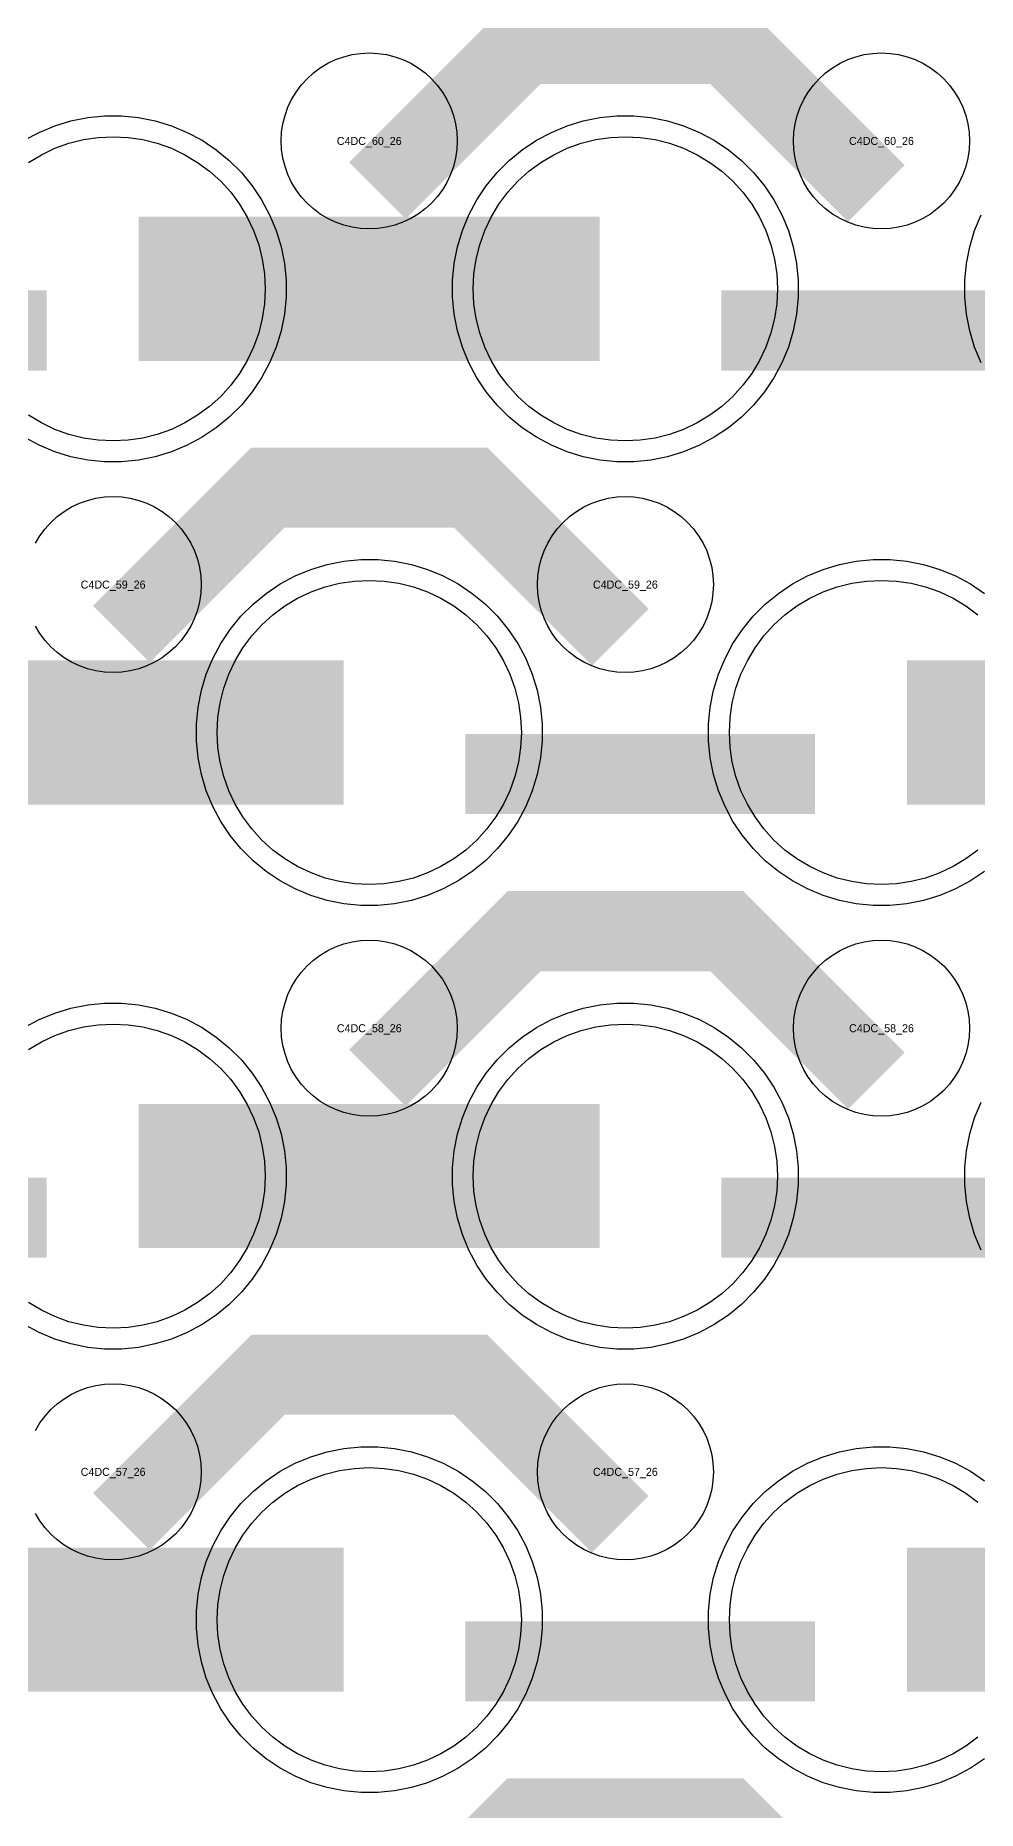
# Model space of a CAD drawing. Extents: x -11880 to 11880, y -14992 to 14992.
# Drawn here: x -3704 to -3410, y -7001 to -6447 of the extents above; entities that cross this region are included whole.
import ezdxf
from ezdxf.enums import TextEntityAlignment as Align

# ---------------------------------------------------------------- set-up
doc = ezdxf.new("R2010")
doc.units = 0
doc.header["$MEASUREMENT"] = 0
for name, color, linetype in [('GDS_775_DT_237', 138, 'CONTINUOUS'), ('RDL1_FS', 34, 'CONTINUOUS'), ('RDL_BS', 160, 'CONTINUOUS')]:
    doc.layers.add(name, color=color, linetype=linetype)

msp = doc.modelspace()

# ---------------------------------------------------------------- linework, layer by layer
at = {"layer": 'RDL1_FS', "color": 240, "true_color": 0xed1f24}
for points in [[(-3706.395, -6486.218), (-3702.395, -6483.82), (-3698.181, -6481.828), (-3693.791, -6480.256), (-3689.268, -6479.124), (-3684.657, -6478.44), (-3680, -6478.211), (-3675.343, -6478.44), (-3670.732, -6479.124), (-3666.209, -6480.256), (-3661.819, -6481.828), (-3657.605, -6483.82), (-3653.605, -6486.218), (-3649.86, -6488.996), (-3646.406, -6492.126), (-3643.276, -6495.58), (-3640.498, -6499.325), (-3638.1, -6503.325), (-3636.108, -6507.539), (-3634.536, -6511.929), (-3633.404, -6516.452), (-3632.72, -6521.063), (-3632.491, -6525.72), (-3632.72, -6530.377), (-3633.404, -6534.988), (-3634.536, -6539.511), (-3636.108, -6543.901), (-3638.1, -6548.115), (-3640.498, -6552.115), (-3643.276, -6555.86), (-3646.406, -6559.314), (-3649.86, -6562.444), (-3653.605, -6565.222), (-3657.605, -6567.62), (-3661.819, -6569.612), (-3666.209, -6571.184), (-3670.732, -6572.316), (-3675.343, -6573), (-3680, -6573.229), (-3684.657, -6573), (-3689.268, -6572.316), (-3693.791, -6571.184), (-3698.181, -6569.612), (-3702.395, -6567.62), (-3706.395, -6565.222)], [(-3409.86, -6701.009), (-3413.605, -6703.787), (-3417.605, -6706.185), (-3421.819, -6708.177), (-3426.209, -6709.749), (-3430.732, -6710.881), (-3435.343, -6711.565), (-3440, -6711.794), (-3444.657, -6711.565), (-3449.268, -6710.881), (-3453.791, -6709.749), (-3458.181, -6708.177), (-3462.395, -6706.185), (-3466.395, -6703.787), (-3470.14, -6701.009), (-3473.594, -6697.879), (-3476.724, -6694.425), (-3479.502, -6690.68), (-3481.9, -6686.68), (-3483.892, -6682.466), (-3485.464, -6678.076), (-3486.596, -6673.553), (-3487.28, -6668.942), (-3487.509, -6664.285), (-3487.28, -6659.628), (-3486.596, -6655.017), (-3485.464, -6650.494), (-3483.892, -6646.104), (-3481.9, -6641.89), (-3479.502, -6637.89), (-3476.724, -6634.145), (-3473.594, -6630.691), (-3470.14, -6627.561), (-3466.395, -6624.783), (-3462.395, -6622.385), (-3458.181, -6620.393), (-3453.791, -6618.821), (-3449.268, -6617.689), (-3444.657, -6617.005), (-3440, -6616.776), (-3435.343, -6617.005), (-3430.732, -6617.689), (-3426.209, -6618.821), (-3421.819, -6620.393), (-3417.605, -6622.385), (-3413.605, -6624.783), (-3409.86, -6627.561)]]:
    msp.add_lwpolyline(points, dxfattribs=at)
for points in [[(-3520, -6573.229), (-3524.657, -6573), (-3529.268, -6572.316), (-3533.791, -6571.184), (-3538.181, -6569.612), (-3542.395, -6567.62), (-3546.395, -6565.222), (-3550.14, -6562.444), (-3553.594, -6559.314), (-3556.724, -6555.86), (-3559.502, -6552.115), (-3561.9, -6548.115), (-3563.892, -6543.901), (-3565.464, -6539.511), (-3566.596, -6534.988), (-3567.28, -6530.377), (-3567.509, -6525.72), (-3567.28, -6521.063), (-3566.596, -6516.452), (-3565.464, -6511.929), (-3563.892, -6507.539), (-3561.9, -6503.325), (-3559.502, -6499.325), (-3556.724, -6495.58), (-3553.594, -6492.126), (-3550.14, -6488.996), (-3546.395, -6486.218), (-3542.395, -6483.82), (-3538.181, -6481.828), (-3533.791, -6480.256), (-3529.268, -6479.124), (-3524.657, -6478.44), (-3520, -6478.211), (-3515.343, -6478.44), (-3510.732, -6479.124), (-3506.209, -6480.256), (-3501.819, -6481.828), (-3497.605, -6483.82), (-3493.605, -6486.218), (-3489.86, -6488.996), (-3486.406, -6492.126), (-3483.276, -6495.58), (-3480.498, -6499.325), (-3478.1, -6503.325), (-3476.108, -6507.539), (-3474.536, -6511.929), (-3473.404, -6516.452), (-3472.72, -6521.063), (-3472.491, -6525.72), (-3472.72, -6530.377), (-3473.404, -6534.988), (-3474.536, -6539.511), (-3476.108, -6543.901), (-3478.1, -6548.115), (-3480.498, -6552.115), (-3483.276, -6555.86), (-3486.406, -6559.314), (-3489.86, -6562.444), (-3493.605, -6565.222), (-3497.605, -6567.62), (-3501.819, -6569.612), (-3506.209, -6571.184), (-3510.732, -6572.316), (-3515.343, -6573)], [(-3600, -6711.794), (-3604.657, -6711.565), (-3609.268, -6710.881), (-3613.791, -6709.749), (-3618.181, -6708.177), (-3622.395, -6706.185), (-3626.395, -6703.787), (-3630.14, -6701.009), (-3633.594, -6697.879), (-3636.724, -6694.425), (-3639.502, -6690.68), (-3641.9, -6686.68), (-3643.892, -6682.466), (-3645.464, -6678.076), (-3646.596, -6673.553), (-3647.28, -6668.942), (-3647.509, -6664.285), (-3647.28, -6659.628), (-3646.596, -6655.017), (-3645.464, -6650.494), (-3643.892, -6646.104), (-3641.9, -6641.89), (-3639.502, -6637.89), (-3636.724, -6634.145), (-3633.594, -6630.691), (-3630.14, -6627.561), (-3626.395, -6624.783), (-3622.395, -6622.385), (-3618.181, -6620.393), (-3613.791, -6618.821), (-3609.268, -6617.689), (-3604.657, -6617.005), (-3600, -6616.776), (-3595.343, -6617.005), (-3590.732, -6617.689), (-3586.209, -6618.821), (-3581.819, -6620.393), (-3577.605, -6622.385), (-3573.605, -6624.783), (-3569.86, -6627.561), (-3566.406, -6630.691), (-3563.276, -6634.145), (-3560.498, -6637.89), (-3558.1, -6641.89), (-3556.108, -6646.104), (-3554.536, -6650.494), (-3553.404, -6655.017), (-3552.72, -6659.628), (-3552.491, -6664.285), (-3552.72, -6668.942), (-3553.404, -6673.553), (-3554.536, -6678.076), (-3556.108, -6682.466), (-3558.1, -6686.68), (-3560.498, -6690.68), (-3563.276, -6694.425), (-3566.406, -6697.879), (-3569.86, -6701.009), (-3573.605, -6703.787), (-3577.605, -6706.185), (-3581.819, -6708.177), (-3586.209, -6709.749), (-3590.732, -6710.881), (-3595.343, -6711.565)]]:
    msp.add_lwpolyline(points, close=True, dxfattribs=at)
for points in [[(-3671.998, -6525.72, 45, 45, 0), (-3599.998, -6525.72, 45, 45, 0)], [(-3599.998, -6525.72, 45, 45, 0), (-3527.998, -6525.72, 45, 45, 0)], [(-3751.998, -6664.285, 45, 45, 0), (-3679.998, -6664.285, 45, 45, 0)], [(-3679.998, -6664.285, 45, 45, 0), (-3607.998, -6664.285, 45, 45, 0)], [(-3431.998, -6664.285, 45, 45, 0), (-3359.998, -6664.285, 45, 45, 0)]]:
    msp.add_lwpolyline(points, format="xyseb", dxfattribs=at)
at = {"layer": 'RDL1_FS'}
for points in [[(-3706.395, -6763.348), (-3702.395, -6760.95), (-3698.181, -6758.958), (-3693.791, -6757.386), (-3689.268, -6756.254), (-3684.657, -6755.57), (-3680, -6755.341), (-3675.343, -6755.57), (-3670.732, -6756.254), (-3666.209, -6757.386), (-3661.819, -6758.958), (-3657.605, -6760.95), (-3653.605, -6763.348), (-3649.86, -6766.126), (-3646.406, -6769.256), (-3643.276, -6772.71), (-3640.498, -6776.455), (-3638.1, -6780.455), (-3636.108, -6784.669), (-3634.536, -6789.059), (-3633.404, -6793.582), (-3632.72, -6798.193), (-3632.491, -6802.85), (-3632.72, -6807.507), (-3633.404, -6812.118), (-3634.536, -6816.641), (-3636.108, -6821.031), (-3638.1, -6825.245), (-3640.498, -6829.245), (-3643.276, -6832.99), (-3646.406, -6836.444), (-3649.86, -6839.574), (-3653.605, -6842.352), (-3657.605, -6844.75), (-3661.819, -6846.742), (-3666.209, -6848.314), (-3670.732, -6849.446), (-3675.343, -6850.13), (-3680, -6850.359), (-3684.657, -6850.13), (-3689.268, -6849.446), (-3693.791, -6848.314), (-3698.181, -6846.742), (-3702.395, -6844.75), (-3706.395, -6842.352)], [(-3409.86, -6978.134), (-3413.605, -6980.912), (-3417.605, -6983.31), (-3421.819, -6985.302), (-3426.209, -6986.874), (-3430.732, -6988.006), (-3435.343, -6988.69), (-3440, -6988.919), (-3444.657, -6988.69), (-3449.268, -6988.006), (-3453.791, -6986.874), (-3458.181, -6985.302), (-3462.395, -6983.31), (-3466.395, -6980.912), (-3470.14, -6978.134), (-3473.594, -6975.004), (-3476.724, -6971.55), (-3479.502, -6967.805), (-3481.9, -6963.805), (-3483.892, -6959.591), (-3485.464, -6955.201), (-3486.596, -6950.678), (-3487.28, -6946.067), (-3487.509, -6941.41), (-3487.28, -6936.753), (-3486.596, -6932.142), (-3485.464, -6927.619), (-3483.892, -6923.229), (-3481.9, -6919.015), (-3479.502, -6915.015), (-3476.724, -6911.27), (-3473.594, -6907.816), (-3470.14, -6904.686), (-3466.395, -6901.908), (-3462.395, -6899.51), (-3458.181, -6897.518), (-3453.791, -6895.946), (-3449.268, -6894.814), (-3444.657, -6894.13), (-3440, -6893.901), (-3435.343, -6894.13), (-3430.732, -6894.814), (-3426.209, -6895.946), (-3421.819, -6897.518), (-3417.605, -6899.51), (-3413.605, -6901.908), (-3409.86, -6904.686)]]:
    msp.add_lwpolyline(points, dxfattribs=at)
for points in [[(-3520, -6850.359), (-3524.657, -6850.13), (-3529.268, -6849.446), (-3533.791, -6848.314), (-3538.181, -6846.742), (-3542.395, -6844.75), (-3546.395, -6842.352), (-3550.14, -6839.574), (-3553.594, -6836.444), (-3556.724, -6832.99), (-3559.502, -6829.245), (-3561.9, -6825.245), (-3563.892, -6821.031), (-3565.464, -6816.641), (-3566.596, -6812.118), (-3567.28, -6807.507), (-3567.509, -6802.85), (-3567.28, -6798.193), (-3566.596, -6793.582), (-3565.464, -6789.059), (-3563.892, -6784.669), (-3561.9, -6780.455), (-3559.502, -6776.455), (-3556.724, -6772.71), (-3553.594, -6769.256), (-3550.14, -6766.126), (-3546.395, -6763.348), (-3542.395, -6760.95), (-3538.181, -6758.958), (-3533.791, -6757.386), (-3529.268, -6756.254), (-3524.657, -6755.57), (-3520, -6755.341), (-3515.343, -6755.57), (-3510.732, -6756.254), (-3506.209, -6757.386), (-3501.819, -6758.958), (-3497.605, -6760.95), (-3493.605, -6763.348), (-3489.86, -6766.126), (-3486.406, -6769.256), (-3483.276, -6772.71), (-3480.498, -6776.455), (-3478.1, -6780.455), (-3476.108, -6784.669), (-3474.536, -6789.059), (-3473.404, -6793.582), (-3472.72, -6798.193), (-3472.491, -6802.85), (-3472.72, -6807.507), (-3473.404, -6812.118), (-3474.536, -6816.641), (-3476.108, -6821.031), (-3478.1, -6825.245), (-3480.498, -6829.245), (-3483.276, -6832.99), (-3486.406, -6836.444), (-3489.86, -6839.574), (-3493.605, -6842.352), (-3497.605, -6844.75), (-3501.819, -6846.742), (-3506.209, -6848.314), (-3510.732, -6849.446), (-3515.343, -6850.13)], [(-3600, -6988.919), (-3604.657, -6988.69), (-3609.268, -6988.006), (-3613.791, -6986.874), (-3618.181, -6985.302), (-3622.395, -6983.31), (-3626.395, -6980.912), (-3630.14, -6978.134), (-3633.594, -6975.004), (-3636.724, -6971.55), (-3639.502, -6967.805), (-3641.9, -6963.805), (-3643.892, -6959.591), (-3645.464, -6955.201), (-3646.596, -6950.678), (-3647.28, -6946.067), (-3647.509, -6941.41), (-3647.28, -6936.753), (-3646.596, -6932.142), (-3645.464, -6927.619), (-3643.892, -6923.229), (-3641.9, -6919.015), (-3639.502, -6915.015), (-3636.724, -6911.27), (-3633.594, -6907.816), (-3630.14, -6904.686), (-3626.395, -6901.908), (-3622.395, -6899.51), (-3618.181, -6897.518), (-3613.791, -6895.946), (-3609.268, -6894.814), (-3604.657, -6894.13), (-3600, -6893.901), (-3595.343, -6894.13), (-3590.732, -6894.814), (-3586.209, -6895.946), (-3581.819, -6897.518), (-3577.605, -6899.51), (-3573.605, -6901.908), (-3569.86, -6904.686), (-3566.406, -6907.816), (-3563.276, -6911.27), (-3560.498, -6915.015), (-3558.1, -6919.015), (-3556.108, -6923.229), (-3554.536, -6927.619), (-3553.404, -6932.142), (-3552.72, -6936.753), (-3552.491, -6941.41), (-3552.72, -6946.067), (-3553.404, -6950.678), (-3554.536, -6955.201), (-3556.108, -6959.591), (-3558.1, -6963.805), (-3560.498, -6967.805), (-3563.276, -6971.55), (-3566.406, -6975.004), (-3569.86, -6978.134), (-3573.605, -6980.912), (-3577.605, -6983.31), (-3581.819, -6985.302), (-3586.209, -6986.874), (-3590.732, -6988.006), (-3595.343, -6988.69)]]:
    msp.add_lwpolyline(points, close=True, dxfattribs=at)
for points in [[(-3671.998, -6802.85, 45, 45, 0), (-3599.998, -6802.85, 45, 45, 0)], [(-3599.998, -6802.85, 45, 45, 0), (-3527.998, -6802.85, 45, 45, 0)], [(-3751.998, -6941.41, 45, 45, 0), (-3679.998, -6941.41, 45, 45, 0)], [(-3679.998, -6941.41, 45, 45, 0), (-3607.998, -6941.41, 45, 45, 0)], [(-3431.998, -6941.41, 45, 45, 0), (-3359.998, -6941.41, 45, 45, 0)]]:
    msp.add_lwpolyline(points, format="xyseb", dxfattribs=at)
at = {"layer": 'RDL_BS'}
for points in [[(-3597.438, -6495.034, 25, 25, 0), (-3551.623, -6449.219, 25, 25, 0), (-3518.07, -6449.219, 25, 25, 0)], [(-3441.599, -6495.933, 25, 25, 0), (-3488.313, -6449.219, 25, 25, 0), (-3518.071, -6449.219, 25, 25, 0)], [(-3677.438, -6633.599, 25, 25, 0), (-3631.623, -6587.784, 25, 25, 0), (-3598.07, -6587.784, 25, 25, 0)], [(-3521.599, -6634.498, 25, 25, 0), (-3568.313, -6587.784, 25, 25, 0), (-3598.071, -6587.784, 25, 25, 0)], [(-3597.438, -6772.164, 25, 25, 0), (-3551.623, -6726.349, 25, 25, 0), (-3518.07, -6726.349, 25, 25, 0)], [(-3441.599, -6773.063, 25, 25, 0), (-3488.313, -6726.349, 25, 25, 0), (-3518.071, -6726.349, 25, 25, 0)], [(-3809.984, -6815.863, 25, 25, 0), (-3700.719, -6815.863, 25, 25, 0)], [(-3489.984, -6815.863, 25, 25, 0), (-3380.719, -6815.863, 25, 25, 0)], [(-3677.438, -6910.724, 25, 25, 0), (-3631.623, -6864.909, 25, 25, 0), (-3598.07, -6864.909, 25, 25, 0)], [(-3521.599, -6911.623, 25, 25, 0), (-3568.313, -6864.909, 25, 25, 0), (-3598.071, -6864.909, 25, 25, 0)], [(-3569.984, -6954.423, 25, 25, 0), (-3460.719, -6954.423, 25, 25, 0)], [(-3597.438, -7049.289, 25, 25, 0), (-3551.623, -7003.474, 25, 25, 0), (-3518.07, -7003.474, 25, 25, 0)], [(-3441.599, -7050.188, 25, 25, 0), (-3488.313, -7003.474, 25, 25, 0), (-3518.071, -7003.474, 25, 25, 0)]]:
    msp.add_lwpolyline(points, format="xyseb", dxfattribs=at)
for points in [[(-3600, -6507.026), (-3602.693, -6506.894), (-3605.365, -6506.498), (-3607.984, -6505.841), (-3610.519, -6504.934), (-3612.956, -6503.782), (-3615.28, -6502.389), (-3617.443, -6500.786), (-3619.442, -6498.974), (-3621.254, -6496.975), (-3622.857, -6494.812), (-3624.25, -6492.488), (-3625.402, -6490.051), (-3626.309, -6487.516), (-3626.966, -6484.897), (-3627.362, -6482.225), (-3627.494, -6479.532), (-3627.362, -6476.839), (-3626.966, -6474.167), (-3626.309, -6471.548), (-3625.402, -6469.013), (-3624.25, -6466.576), (-3622.857, -6464.252), (-3621.254, -6462.089), (-3619.442, -6460.09), (-3617.443, -6458.278), (-3615.28, -6456.675), (-3612.956, -6455.282), (-3610.519, -6454.13), (-3607.984, -6453.223), (-3605.365, -6452.566), (-3602.693, -6452.17), (-3600, -6452.038), (-3597.307, -6452.17), (-3594.635, -6452.566), (-3592.016, -6453.223), (-3589.481, -6454.13), (-3587.044, -6455.282), (-3584.72, -6456.675), (-3582.557, -6458.278), (-3580.558, -6460.09), (-3578.746, -6462.089), (-3577.143, -6464.252), (-3575.75, -6466.576), (-3574.598, -6469.013), (-3573.691, -6471.548), (-3573.034, -6474.167), (-3572.638, -6476.839), (-3572.506, -6479.532), (-3572.638, -6482.225), (-3573.034, -6484.897), (-3573.691, -6487.516), (-3574.598, -6490.051), (-3575.75, -6492.488), (-3577.143, -6494.812), (-3578.746, -6496.975), (-3580.558, -6498.974), (-3582.557, -6500.786), (-3584.72, -6502.389), (-3587.044, -6503.782), (-3589.481, -6504.934), (-3592.016, -6505.841), (-3594.635, -6506.498), (-3597.307, -6506.894)], [(-3440, -6507.026), (-3442.693, -6506.894), (-3445.365, -6506.498), (-3447.984, -6505.841), (-3450.519, -6504.934), (-3452.956, -6503.782), (-3455.28, -6502.389), (-3457.443, -6500.786), (-3459.442, -6498.974), (-3461.254, -6496.975), (-3462.857, -6494.812), (-3464.25, -6492.488), (-3465.402, -6490.051), (-3466.309, -6487.516), (-3466.966, -6484.897), (-3467.362, -6482.225), (-3467.494, -6479.532), (-3467.362, -6476.839), (-3466.966, -6474.167), (-3466.309, -6471.548), (-3465.402, -6469.013), (-3464.25, -6466.576), (-3462.857, -6464.252), (-3461.254, -6462.089), (-3459.442, -6460.09), (-3457.443, -6458.278), (-3455.28, -6456.675), (-3452.956, -6455.282), (-3450.519, -6454.13), (-3447.984, -6453.223), (-3445.365, -6452.566), (-3442.693, -6452.17), (-3440, -6452.038), (-3437.307, -6452.17), (-3434.635, -6452.566), (-3432.016, -6453.223), (-3429.481, -6454.13), (-3427.044, -6455.282), (-3424.72, -6456.675), (-3422.557, -6458.278), (-3420.558, -6460.09), (-3418.746, -6462.089), (-3417.143, -6464.252), (-3415.75, -6466.576), (-3414.598, -6469.013), (-3413.691, -6471.548), (-3413.034, -6474.167), (-3412.638, -6476.839), (-3412.506, -6479.532), (-3412.638, -6482.225), (-3413.034, -6484.897), (-3413.691, -6487.516), (-3414.598, -6490.051), (-3415.75, -6492.488), (-3417.143, -6494.812), (-3418.746, -6496.975), (-3420.558, -6498.974), (-3422.557, -6500.786), (-3424.72, -6502.389), (-3427.044, -6503.782), (-3429.481, -6504.934), (-3432.016, -6505.841), (-3434.635, -6506.498), (-3437.307, -6506.894)], [(-3520, -6645.591), (-3522.693, -6645.459), (-3525.365, -6645.063), (-3527.984, -6644.406), (-3530.519, -6643.499), (-3532.956, -6642.347), (-3535.28, -6640.954), (-3537.443, -6639.351), (-3539.442, -6637.539), (-3541.254, -6635.54), (-3542.857, -6633.377), (-3544.25, -6631.053), (-3545.402, -6628.616), (-3546.309, -6626.081), (-3546.966, -6623.462), (-3547.362, -6620.79), (-3547.494, -6618.097), (-3547.362, -6615.404), (-3546.966, -6612.732), (-3546.309, -6610.113), (-3545.402, -6607.578), (-3544.25, -6605.141), (-3542.857, -6602.817), (-3541.254, -6600.654), (-3539.442, -6598.655), (-3537.443, -6596.843), (-3535.28, -6595.24), (-3532.956, -6593.847), (-3530.519, -6592.695), (-3527.984, -6591.788), (-3525.365, -6591.131), (-3522.693, -6590.735), (-3520, -6590.603), (-3517.307, -6590.735), (-3514.635, -6591.131), (-3512.016, -6591.788), (-3509.481, -6592.695), (-3507.044, -6593.847), (-3504.72, -6595.24), (-3502.557, -6596.843), (-3500.558, -6598.655), (-3498.746, -6600.654), (-3497.143, -6602.817), (-3495.75, -6605.141), (-3494.598, -6607.578), (-3493.691, -6610.113), (-3493.034, -6612.732), (-3492.638, -6615.404), (-3492.506, -6618.097), (-3492.638, -6620.79), (-3493.034, -6623.462), (-3493.691, -6626.081), (-3494.598, -6628.616), (-3495.75, -6631.053), (-3497.143, -6633.377), (-3498.746, -6635.54), (-3500.558, -6637.539), (-3502.557, -6639.351), (-3504.72, -6640.954), (-3507.044, -6642.347), (-3509.481, -6643.499), (-3512.016, -6644.406), (-3514.635, -6645.063), (-3517.307, -6645.459)], [(-3600, -6784.156), (-3602.693, -6784.024), (-3605.365, -6783.628), (-3607.984, -6782.971), (-3610.519, -6782.064), (-3612.956, -6780.912), (-3615.28, -6779.519), (-3617.443, -6777.916), (-3619.442, -6776.104), (-3621.254, -6774.105), (-3622.857, -6771.942), (-3624.25, -6769.618), (-3625.402, -6767.181), (-3626.309, -6764.646), (-3626.966, -6762.027), (-3627.362, -6759.355), (-3627.494, -6756.662), (-3627.362, -6753.969), (-3626.966, -6751.297), (-3626.309, -6748.678), (-3625.402, -6746.143), (-3624.25, -6743.706), (-3622.857, -6741.382), (-3621.254, -6739.219), (-3619.442, -6737.22), (-3617.443, -6735.408), (-3615.28, -6733.805), (-3612.956, -6732.412), (-3610.519, -6731.26), (-3607.984, -6730.353), (-3605.365, -6729.696), (-3602.693, -6729.3), (-3600, -6729.168), (-3597.307, -6729.3), (-3594.635, -6729.696), (-3592.016, -6730.353), (-3589.481, -6731.26), (-3587.044, -6732.412), (-3584.72, -6733.805), (-3582.557, -6735.408), (-3580.558, -6737.22), (-3578.746, -6739.219), (-3577.143, -6741.382), (-3575.75, -6743.706), (-3574.598, -6746.143), (-3573.691, -6748.678), (-3573.034, -6751.297), (-3572.638, -6753.969), (-3572.506, -6756.662), (-3572.638, -6759.355), (-3573.034, -6762.027), (-3573.691, -6764.646), (-3574.598, -6767.181), (-3575.75, -6769.618), (-3577.143, -6771.942), (-3578.746, -6774.105), (-3580.558, -6776.104), (-3582.557, -6777.916), (-3584.72, -6779.519), (-3587.044, -6780.912), (-3589.481, -6782.064), (-3592.016, -6782.971), (-3594.635, -6783.628), (-3597.307, -6784.024)], [(-3440, -6784.156), (-3442.693, -6784.024), (-3445.365, -6783.628), (-3447.984, -6782.971), (-3450.519, -6782.064), (-3452.956, -6780.912), (-3455.28, -6779.519), (-3457.443, -6777.916), (-3459.442, -6776.104), (-3461.254, -6774.105), (-3462.857, -6771.942), (-3464.25, -6769.618), (-3465.402, -6767.181), (-3466.309, -6764.646), (-3466.966, -6762.027), (-3467.362, -6759.355), (-3467.494, -6756.662), (-3467.362, -6753.969), (-3466.966, -6751.297), (-3466.309, -6748.678), (-3465.402, -6746.143), (-3464.25, -6743.706), (-3462.857, -6741.382), (-3461.254, -6739.219), (-3459.442, -6737.22), (-3457.443, -6735.408), (-3455.28, -6733.805), (-3452.956, -6732.412), (-3450.519, -6731.26), (-3447.984, -6730.353), (-3445.365, -6729.696), (-3442.693, -6729.3), (-3440, -6729.168), (-3437.307, -6729.3), (-3434.635, -6729.696), (-3432.016, -6730.353), (-3429.481, -6731.26), (-3427.044, -6732.412), (-3424.72, -6733.805), (-3422.557, -6735.408), (-3420.558, -6737.22), (-3418.746, -6739.219), (-3417.143, -6741.382), (-3415.75, -6743.706), (-3414.598, -6746.143), (-3413.691, -6748.678), (-3413.034, -6751.297), (-3412.638, -6753.969), (-3412.506, -6756.662), (-3412.638, -6759.355), (-3413.034, -6762.027), (-3413.691, -6764.646), (-3414.598, -6767.181), (-3415.75, -6769.618), (-3417.143, -6771.942), (-3418.746, -6774.105), (-3420.558, -6776.104), (-3422.557, -6777.916), (-3424.72, -6779.519), (-3427.044, -6780.912), (-3429.481, -6782.064), (-3432.016, -6782.971), (-3434.635, -6783.628), (-3437.307, -6784.024)], [(-3522.644, -6856.85), (-3527.938, -6856.333), (-3533.165, -6855.287), (-3538.205, -6853.756), (-3543.115, -6851.725), (-3547.777, -6849.233), (-3552.191, -6846.286), (-3556.292, -6842.924), (-3560.074, -6839.142), (-3563.436, -6835.041), (-3566.383, -6830.627), (-3568.875, -6825.965), (-3570.906, -6821.055), (-3572.437, -6816.015), (-3573.483, -6810.788), (-3574, -6805.494), (-3574, -6800.206), (-3573.483, -6794.912), (-3572.437, -6789.685), (-3570.906, -6784.645), (-3568.875, -6779.735), (-3566.383, -6775.073), (-3563.436, -6770.659), (-3560.074, -6766.558), (-3556.292, -6762.776), (-3552.191, -6759.414), (-3547.777, -6756.467), (-3543.115, -6753.975), (-3538.205, -6751.944), (-3533.165, -6750.413), (-3527.938, -6749.367), (-3522.644, -6748.85), (-3517.356, -6748.85), (-3512.062, -6749.367), (-3506.835, -6750.413), (-3501.795, -6751.944), (-3496.885, -6753.975), (-3492.223, -6756.467), (-3487.809, -6759.414), (-3483.708, -6762.776), (-3479.926, -6766.558), (-3476.564, -6770.659), (-3473.617, -6775.073), (-3471.125, -6779.735), (-3469.094, -6784.645), (-3467.563, -6789.685), (-3466.517, -6794.912), (-3466, -6800.206), (-3466, -6805.494), (-3466.517, -6810.788), (-3467.563, -6816.015), (-3469.094, -6821.055), (-3471.125, -6825.965), (-3473.617, -6830.627), (-3476.564, -6835.041), (-3479.926, -6839.142), (-3483.708, -6842.924), (-3487.809, -6846.286), (-3492.223, -6849.233), (-3496.885, -6851.725), (-3501.795, -6853.756), (-3506.835, -6855.287), (-3512.062, -6856.333), (-3517.356, -6856.85)], [(-3520, -6922.716), (-3522.693, -6922.584), (-3525.365, -6922.188), (-3527.984, -6921.531), (-3530.519, -6920.624), (-3532.956, -6919.472), (-3535.28, -6918.079), (-3537.443, -6916.476), (-3539.442, -6914.664), (-3541.254, -6912.665), (-3542.857, -6910.502), (-3544.25, -6908.178), (-3545.402, -6905.741), (-3546.309, -6903.206), (-3546.966, -6900.587), (-3547.362, -6897.915), (-3547.494, -6895.222), (-3547.362, -6892.529), (-3546.966, -6889.857), (-3546.309, -6887.238), (-3545.402, -6884.703), (-3544.25, -6882.266), (-3542.857, -6879.942), (-3541.254, -6877.779), (-3539.442, -6875.78), (-3537.443, -6873.968), (-3535.28, -6872.365), (-3532.956, -6870.972), (-3530.519, -6869.82), (-3527.984, -6868.913), (-3525.365, -6868.256), (-3522.693, -6867.86), (-3520, -6867.728), (-3517.307, -6867.86), (-3514.635, -6868.256), (-3512.016, -6868.913), (-3509.481, -6869.82), (-3507.044, -6870.972), (-3504.72, -6872.365), (-3502.557, -6873.968), (-3500.558, -6875.78), (-3498.746, -6877.779), (-3497.143, -6879.942), (-3495.75, -6882.266), (-3494.598, -6884.703), (-3493.691, -6887.238), (-3493.034, -6889.857), (-3492.638, -6892.529), (-3492.506, -6895.222), (-3492.638, -6897.915), (-3493.034, -6900.587), (-3493.691, -6903.206), (-3494.598, -6905.741), (-3495.75, -6908.178), (-3497.143, -6910.502), (-3498.746, -6912.665), (-3500.558, -6914.664), (-3502.557, -6916.476), (-3504.72, -6918.079), (-3507.044, -6919.472), (-3509.481, -6920.624), (-3512.016, -6921.531), (-3514.635, -6922.188), (-3517.307, -6922.584)], [(-3602.644, -6995.41), (-3607.938, -6994.893), (-3613.165, -6993.847), (-3618.205, -6992.316), (-3623.115, -6990.285), (-3627.777, -6987.793), (-3632.191, -6984.846), (-3636.292, -6981.484), (-3640.074, -6977.702), (-3643.436, -6973.601), (-3646.383, -6969.187), (-3648.875, -6964.525), (-3650.906, -6959.615), (-3652.437, -6954.575), (-3653.483, -6949.348), (-3654, -6944.054), (-3654, -6938.766), (-3653.483, -6933.472), (-3652.437, -6928.245), (-3650.906, -6923.205), (-3648.875, -6918.295), (-3646.383, -6913.633), (-3643.436, -6909.219), (-3640.074, -6905.118), (-3636.292, -6901.336), (-3632.191, -6897.974), (-3627.777, -6895.027), (-3623.115, -6892.535), (-3618.205, -6890.504), (-3613.165, -6888.973), (-3607.938, -6887.927), (-3602.644, -6887.41), (-3597.356, -6887.41), (-3592.062, -6887.927), (-3586.835, -6888.973), (-3581.795, -6890.504), (-3576.885, -6892.535), (-3572.223, -6895.027), (-3567.809, -6897.974), (-3563.708, -6901.336), (-3559.926, -6905.118), (-3556.564, -6909.219), (-3553.617, -6913.633), (-3551.125, -6918.295), (-3549.094, -6923.205), (-3547.563, -6928.245), (-3546.517, -6933.472), (-3546, -6938.766), (-3546, -6944.054), (-3546.517, -6949.348), (-3547.563, -6954.575), (-3549.094, -6959.615), (-3551.125, -6964.525), (-3553.617, -6969.187), (-3556.564, -6973.601), (-3559.926, -6977.702), (-3563.708, -6981.484), (-3567.809, -6984.846), (-3572.223, -6987.793), (-3576.885, -6990.285), (-3581.795, -6992.316), (-3586.835, -6993.847), (-3592.062, -6994.893), (-3597.356, -6995.41)]]:
    msp.add_lwpolyline(points, close=True, dxfattribs=at)
at = {"layer": 'RDL_BS', "color": 240, "true_color": 0xed1f24}
for points in [[(-3707.777, -6479.337), (-3703.115, -6476.845), (-3698.205, -6474.814), (-3693.165, -6473.283), (-3687.938, -6472.237), (-3682.644, -6471.72), (-3677.356, -6471.72), (-3672.062, -6472.237), (-3666.835, -6473.283), (-3661.795, -6474.814), (-3656.885, -6476.845), (-3652.223, -6479.337), (-3647.809, -6482.284), (-3643.708, -6485.646), (-3639.926, -6489.428), (-3636.564, -6493.529), (-3633.617, -6497.943), (-3631.125, -6502.605), (-3629.094, -6507.515), (-3627.563, -6512.555), (-3626.517, -6517.782), (-3626, -6523.076), (-3626, -6528.364), (-3626.517, -6533.658), (-3627.563, -6538.885), (-3629.094, -6543.925), (-3631.125, -6548.835), (-3633.617, -6553.497), (-3636.564, -6557.911), (-3639.926, -6562.012), (-3643.708, -6565.794), (-3647.809, -6569.156), (-3652.223, -6572.103), (-3656.885, -6574.595), (-3661.795, -6576.626), (-3666.835, -6578.157), (-3672.062, -6579.203), (-3677.356, -6579.72), (-3682.644, -6579.72), (-3687.938, -6579.203), (-3693.165, -6578.157), (-3698.205, -6576.626), (-3703.115, -6574.595), (-3707.777, -6572.103)], [(-3408.875, -6548.835), (-3410.906, -6543.925), (-3412.437, -6538.885), (-3413.483, -6533.658), (-3414, -6528.364), (-3414, -6523.076), (-3413.483, -6517.782), (-3412.437, -6512.555), (-3410.906, -6507.515), (-3408.875, -6502.605)], [(-3407.809, -6707.721), (-3412.223, -6710.668), (-3416.885, -6713.16), (-3421.795, -6715.191), (-3426.835, -6716.722), (-3432.062, -6717.768), (-3437.356, -6718.285), (-3442.644, -6718.285), (-3447.938, -6717.768), (-3453.165, -6716.722), (-3458.205, -6715.191), (-3463.115, -6713.16), (-3467.777, -6710.668), (-3472.191, -6707.721), (-3476.292, -6704.359), (-3480.074, -6700.577), (-3483.436, -6696.476), (-3486.383, -6692.062), (-3488.875, -6687.4), (-3490.906, -6682.49), (-3492.437, -6677.45), (-3493.483, -6672.223), (-3494, -6666.929), (-3494, -6661.641), (-3493.483, -6656.347), (-3492.437, -6651.12), (-3490.906, -6646.08), (-3488.875, -6641.17), (-3486.383, -6636.508), (-3483.436, -6632.094), (-3480.074, -6627.993), (-3476.292, -6624.211), (-3472.191, -6620.849), (-3467.777, -6617.902), (-3463.115, -6615.41), (-3458.205, -6613.379), (-3453.165, -6611.848), (-3447.938, -6610.802), (-3442.644, -6610.285), (-3437.356, -6610.285), (-3432.062, -6610.802), (-3426.835, -6611.848), (-3421.795, -6613.379), (-3416.885, -6615.41), (-3412.223, -6617.902), (-3407.809, -6620.849)]]:
    msp.add_lwpolyline(points, dxfattribs=at)
for points in [[(-3522.644, -6579.72), (-3527.938, -6579.203), (-3533.165, -6578.157), (-3538.205, -6576.626), (-3543.115, -6574.595), (-3547.777, -6572.103), (-3552.191, -6569.156), (-3556.292, -6565.794), (-3560.074, -6562.012), (-3563.436, -6557.911), (-3566.383, -6553.497), (-3568.875, -6548.835), (-3570.906, -6543.925), (-3572.437, -6538.885), (-3573.483, -6533.658), (-3574, -6528.364), (-3574, -6523.076), (-3573.483, -6517.782), (-3572.437, -6512.555), (-3570.906, -6507.515), (-3568.875, -6502.605), (-3566.383, -6497.943), (-3563.436, -6493.529), (-3560.074, -6489.428), (-3556.292, -6485.646), (-3552.191, -6482.284), (-3547.777, -6479.337), (-3543.115, -6476.845), (-3538.205, -6474.814), (-3533.165, -6473.283), (-3527.938, -6472.237), (-3522.644, -6471.72), (-3517.356, -6471.72), (-3512.062, -6472.237), (-3506.835, -6473.283), (-3501.795, -6474.814), (-3496.885, -6476.845), (-3492.223, -6479.337), (-3487.809, -6482.284), (-3483.708, -6485.646), (-3479.926, -6489.428), (-3476.564, -6493.529), (-3473.617, -6497.943), (-3471.125, -6502.605), (-3469.094, -6507.515), (-3467.563, -6512.555), (-3466.517, -6517.782), (-3466, -6523.076), (-3466, -6528.364), (-3466.517, -6533.658), (-3467.563, -6538.885), (-3469.094, -6543.925), (-3471.125, -6548.835), (-3473.617, -6553.497), (-3476.564, -6557.911), (-3479.926, -6562.012), (-3483.708, -6565.794), (-3487.809, -6569.156), (-3492.223, -6572.103), (-3496.885, -6574.595), (-3501.795, -6576.626), (-3506.835, -6578.157), (-3512.062, -6579.203), (-3517.356, -6579.72)], [(-3602.644, -6718.285), (-3607.938, -6717.768), (-3613.165, -6716.722), (-3618.205, -6715.191), (-3623.115, -6713.16), (-3627.777, -6710.668), (-3632.191, -6707.721), (-3636.292, -6704.359), (-3640.074, -6700.577), (-3643.436, -6696.476), (-3646.383, -6692.062), (-3648.875, -6687.4), (-3650.906, -6682.49), (-3652.437, -6677.45), (-3653.483, -6672.223), (-3654, -6666.929), (-3654, -6661.641), (-3653.483, -6656.347), (-3652.437, -6651.12), (-3650.906, -6646.08), (-3648.875, -6641.17), (-3646.383, -6636.508), (-3643.436, -6632.094), (-3640.074, -6627.993), (-3636.292, -6624.211), (-3632.191, -6620.849), (-3627.777, -6617.902), (-3623.115, -6615.41), (-3618.205, -6613.379), (-3613.165, -6611.848), (-3607.938, -6610.802), (-3602.644, -6610.285), (-3597.356, -6610.285), (-3592.062, -6610.802), (-3586.835, -6611.848), (-3581.795, -6613.379), (-3576.885, -6615.41), (-3572.223, -6617.902), (-3567.809, -6620.849), (-3563.708, -6624.211), (-3559.926, -6627.993), (-3556.564, -6632.094), (-3553.617, -6636.508), (-3551.125, -6641.17), (-3549.094, -6646.08), (-3547.563, -6651.12), (-3546.517, -6656.347), (-3546, -6661.641), (-3546, -6666.929), (-3546.517, -6672.223), (-3547.563, -6677.45), (-3549.094, -6682.49), (-3551.125, -6687.4), (-3553.617, -6692.062), (-3556.564, -6696.476), (-3559.926, -6700.577), (-3563.708, -6704.359), (-3567.809, -6707.721), (-3572.223, -6710.668), (-3576.885, -6713.16), (-3581.795, -6715.191), (-3586.835, -6716.722), (-3592.062, -6717.768), (-3597.356, -6718.285)]]:
    msp.add_lwpolyline(points, close=True, dxfattribs=at)
for points in [[(-3809.984, -6538.733, 25, 25, 0), (-3700.719, -6538.733, 25, 25, 0)], [(-3489.984, -6538.733, 25, 25, 0), (-3380.719, -6538.733, 25, 25, 0)], [(-3569.984, -6677.298, 25, 25, 0), (-3460.719, -6677.298, 25, 25, 0)]]:
    msp.add_lwpolyline(points, format="xyseb", dxfattribs=at)
at = {"layer": 'RDL_BS'}
for points in [[(-3704.25, -6605.141), (-3702.857, -6602.817), (-3701.254, -6600.654), (-3699.442, -6598.655), (-3697.443, -6596.843), (-3695.28, -6595.24), (-3692.956, -6593.847), (-3690.519, -6592.695), (-3687.984, -6591.788), (-3685.365, -6591.131), (-3682.693, -6590.735), (-3680, -6590.603), (-3677.307, -6590.735), (-3674.635, -6591.131), (-3672.016, -6591.788), (-3669.481, -6592.695), (-3667.044, -6593.847), (-3664.72, -6595.24), (-3662.557, -6596.843), (-3660.558, -6598.655), (-3658.746, -6600.654), (-3657.143, -6602.817), (-3655.75, -6605.141), (-3654.598, -6607.578), (-3653.691, -6610.113), (-3653.034, -6612.732), (-3652.638, -6615.404), (-3652.506, -6618.097), (-3652.638, -6620.79), (-3653.034, -6623.462), (-3653.691, -6626.081), (-3654.598, -6628.616), (-3655.75, -6631.053), (-3657.143, -6633.377), (-3658.746, -6635.54), (-3660.558, -6637.539), (-3662.557, -6639.351), (-3664.72, -6640.954), (-3667.044, -6642.347), (-3669.481, -6643.499), (-3672.016, -6644.406), (-3674.635, -6645.063), (-3677.307, -6645.459), (-3680, -6645.591), (-3682.693, -6645.459), (-3685.365, -6645.063), (-3687.984, -6644.406), (-3690.519, -6643.499), (-3692.956, -6642.347), (-3695.28, -6640.954), (-3697.443, -6639.351), (-3699.442, -6637.539), (-3701.254, -6635.54), (-3702.857, -6633.377), (-3704.25, -6631.053)], [(-3707.777, -6756.467), (-3703.115, -6753.975), (-3698.205, -6751.944), (-3693.165, -6750.413), (-3687.938, -6749.367), (-3682.644, -6748.85), (-3677.356, -6748.85), (-3672.062, -6749.367), (-3666.835, -6750.413), (-3661.795, -6751.944), (-3656.885, -6753.975), (-3652.223, -6756.467), (-3647.809, -6759.414), (-3643.708, -6762.776), (-3639.926, -6766.558), (-3636.564, -6770.659), (-3633.617, -6775.073), (-3631.125, -6779.735), (-3629.094, -6784.645), (-3627.563, -6789.685), (-3626.517, -6794.912), (-3626, -6800.206), (-3626, -6805.494), (-3626.517, -6810.788), (-3627.563, -6816.015), (-3629.094, -6821.055), (-3631.125, -6825.965), (-3633.617, -6830.627), (-3636.564, -6835.041), (-3639.926, -6839.142), (-3643.708, -6842.924), (-3647.809, -6846.286), (-3652.223, -6849.233), (-3656.885, -6851.725), (-3661.795, -6853.756), (-3666.835, -6855.287), (-3672.062, -6856.333), (-3677.356, -6856.85), (-3682.644, -6856.85), (-3687.938, -6856.333), (-3693.165, -6855.287), (-3698.205, -6853.756), (-3703.115, -6851.725), (-3707.777, -6849.233)], [(-3408.875, -6825.965), (-3410.906, -6821.055), (-3412.437, -6816.015), (-3413.483, -6810.788), (-3414, -6805.494), (-3414, -6800.206), (-3413.483, -6794.912), (-3412.437, -6789.685), (-3410.906, -6784.645), (-3408.875, -6779.735)], [(-3704.25, -6882.266), (-3702.857, -6879.942), (-3701.254, -6877.779), (-3699.442, -6875.78), (-3697.443, -6873.968), (-3695.28, -6872.365), (-3692.956, -6870.972), (-3690.519, -6869.82), (-3687.984, -6868.913), (-3685.365, -6868.256), (-3682.693, -6867.86), (-3680, -6867.728), (-3677.307, -6867.86), (-3674.635, -6868.256), (-3672.016, -6868.913), (-3669.481, -6869.82), (-3667.044, -6870.972), (-3664.72, -6872.365), (-3662.557, -6873.968), (-3660.558, -6875.78), (-3658.746, -6877.779), (-3657.143, -6879.942), (-3655.75, -6882.266), (-3654.598, -6884.703), (-3653.691, -6887.238), (-3653.034, -6889.857), (-3652.638, -6892.529), (-3652.506, -6895.222), (-3652.638, -6897.915), (-3653.034, -6900.587), (-3653.691, -6903.206), (-3654.598, -6905.741), (-3655.75, -6908.178), (-3657.143, -6910.502), (-3658.746, -6912.665), (-3660.558, -6914.664), (-3662.557, -6916.476), (-3664.72, -6918.079), (-3667.044, -6919.472), (-3669.481, -6920.624), (-3672.016, -6921.531), (-3674.635, -6922.188), (-3677.307, -6922.584), (-3680, -6922.716), (-3682.693, -6922.584), (-3685.365, -6922.188), (-3687.984, -6921.531), (-3690.519, -6920.624), (-3692.956, -6919.472), (-3695.28, -6918.079), (-3697.443, -6916.476), (-3699.442, -6914.664), (-3701.254, -6912.665), (-3702.857, -6910.502), (-3704.25, -6908.178)], [(-3407.809, -6984.846), (-3412.223, -6987.793), (-3416.885, -6990.285), (-3421.795, -6992.316), (-3426.835, -6993.847), (-3432.062, -6994.893), (-3437.356, -6995.41), (-3442.644, -6995.41), (-3447.938, -6994.893), (-3453.165, -6993.847), (-3458.205, -6992.316), (-3463.115, -6990.285), (-3467.777, -6987.793), (-3472.191, -6984.846), (-3476.292, -6981.484), (-3480.074, -6977.702), (-3483.436, -6973.601), (-3486.383, -6969.187), (-3488.875, -6964.525), (-3490.906, -6959.615), (-3492.437, -6954.575), (-3493.483, -6949.348), (-3494, -6944.054), (-3494, -6938.766), (-3493.483, -6933.472), (-3492.437, -6928.245), (-3490.906, -6923.205), (-3488.875, -6918.295), (-3486.383, -6913.633), (-3483.436, -6909.219), (-3480.074, -6905.118), (-3476.292, -6901.336), (-3472.191, -6897.974), (-3467.777, -6895.027), (-3463.115, -6892.535), (-3458.205, -6890.504), (-3453.165, -6888.973), (-3447.938, -6887.927), (-3442.644, -6887.41), (-3437.356, -6887.41), (-3432.062, -6887.927), (-3426.835, -6888.973), (-3421.795, -6890.504), (-3416.885, -6892.535), (-3412.223, -6895.027), (-3407.809, -6897.974)]]:
    msp.add_lwpolyline(points, dxfattribs=at)

# ---------------------------------------------------------------- texts
at = {"layer": 'GDS_775_DT_237'}
for s, p in [('C4DC_60_26', (-3600, -6479.532)), ('C4DC_60_26', (-3600, -6479.532)), ('C4DC_60_26', (-3440, -6479.532)), ('C4DC_60_26', (-3440, -6479.532)), ('C4DC_59_26', (-3680, -6618.097)), ('C4DC_59_26', (-3680, -6618.097)), ('C4DC_59_26', (-3520, -6618.097)), ('C4DC_59_26', (-3520, -6618.097)), ('C4DC_58_26', (-3600, -6756.662)), ('C4DC_58_26', (-3600, -6756.662)), ('C4DC_58_26', (-3440, -6756.662)), ('C4DC_58_26', (-3440, -6756.662)), ('C4DC_57_26', (-3680, -6895.222)), ('C4DC_57_26', (-3680, -6895.222)), ('C4DC_57_26', (-3520, -6895.222)), ('C4DC_57_26', (-3520, -6895.222))]:
    msp.add_text(s, height=2.5, dxfattribs=at).set_placement(p, align=Align.MIDDLE_CENTER)

doc.saveas('drawing.dxf')
